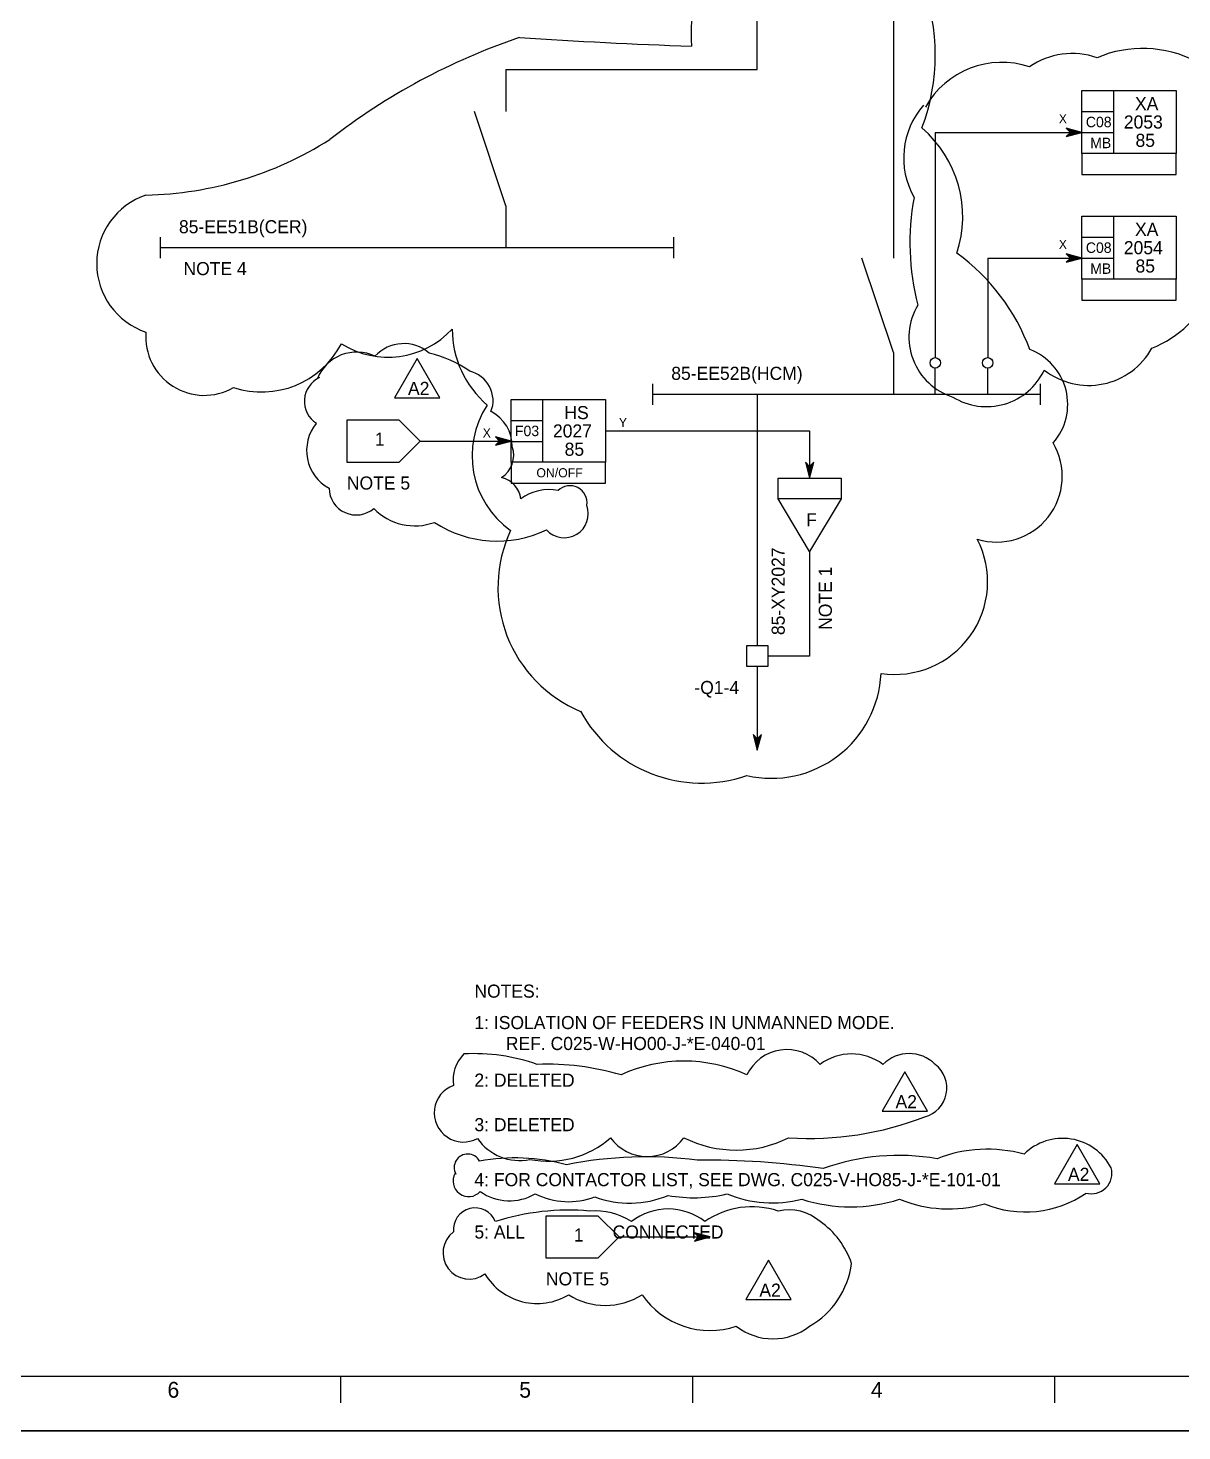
# Model space of a CAD drawing. Extents: x 0 to 841, y 0 to 594.
# Drawn here: x 426.8 to 647.1, y 0 to 267.9 of the extents above; entities that cross this region are included whole.
import ezdxf

# ---------------------------------------------------------------- set-up
doc = ezdxf.new("R2010")
doc.units = 0
for name, color, linetype in [('1', 7, 'Continuous'), ('12', 7, 'Continuous'), ('34', 7, 'Continuous'), ('45', 7, 'Continuous'), ('46', 7, 'Continuous'), ('47', 7, 'Continuous'), ('48', 7, 'Continuous'), ('50', 7, 'Continuous'), ('51', 7, 'Continuous'), ('9', 7, 'Continuous')]:
    doc.layers.add(name, color=color, linetype=linetype)

msp = doc.modelspace()

# ---------------------------------------------------------------- linework, layer by layer
at = {"layer": '1'}
for p, q in [((559.88, 140.13), (559.88, 140.13)), ((648.95, 10.38), (10.33, 10.38)), ((486.46, 10.38), (486.46, 5.35)), ((553.61, 10.38), (553.61, 5.35)), ((622.78, 10.37), (622.78, 5.35))]:
    msp.add_line(p, q, dxfattribs=at)
at = {"layer": '12'}
for p, q in [((566, 260), (566, 432)), ((592, 432), (592, 224)), ((518, 260), (518, 252)), ((518, 260), (566, 260)), ((518, 234), (512, 252)), ((518, 234), (518, 226)), ((452, 228), (452, 224)), ((550, 228), (550, 224)), ((452, 226), (550, 226)), ((592, 206), (586, 224)), ((592, 206), (592, 198)), ((546, 200), (546, 196)), ((620, 200), (620, 196)), ((620, 200), (620, 196)), ((546, 198), (620, 198)), ((566, 198), (566, 150)), ((487.66, 193.05), (487.66, 185.05)), ((497.66, 193.05), (487.66, 193.05)), ((491.66, 193.05), (491.66, 193.05)), ((501.66, 189.05), (497.66, 193.05)), ((497.66, 185.05), (501.66, 189.05)), ((487.66, 185.05), (497.66, 185.05)), ((570, 182), (582, 182)), ((570, 178), (570, 182)), ((582, 182), (582, 178)), ((582, 178), (570, 178)), ((576, 168), (570, 178)), ((582, 178), (576, 168)), ((576, 168), (576, 148)), ((564, 150), (567, 150)), ((564, 146), (564, 150)), ((564, 150), (567, 150)), ((564, 146), (564, 150)), ((567, 150), (568, 150)), ((567, 150), (568, 150)), ((568, 150), (568, 146)), ((568, 150), (568, 146)), ((576, 148), (568, 148)), ((568, 146), (564, 146)), ((568, 146), (564, 146)), ((566, 146), (566, 130)), ((525.66, 41.05), (525.66, 33.05)), ((535.66, 41.05), (525.66, 41.05)), ((529.66, 41.05), (529.66, 41.05)), ((539.66, 37.05), (535.66, 41.05)), ((535.66, 33.05), (539.66, 37.05)), ((525.66, 33.05), (535.66, 33.05))]:
    msp.add_line(p, q, dxfattribs=at)
msp.add_lwpolyline([(0, 594), (841, 594), (841, 0), (0, 0)], close=True, dxfattribs=at)
at = {"layer": '34'}
for p, q in [((566, 132.2), (565.2, 133)), ((565.2, 133), (566, 130)), ((566, 132), (565.4, 132.6)), ((565.4, 132.6), (566, 130.4)), ((566, 131.8), (565.6, 132.2)), ((565.6, 132.2), (566, 130.8)), ((566, 131.6), (565.8, 131.8)), ((565.8, 131.8), (566, 131.2)), ((566, 130), (566.8, 133)), ((566.8, 133), (566, 132.2)), ((566, 130.4), (566.6, 132.6)), ((566.6, 132.6), (566, 132)), ((566, 130.8), (566.4, 132.2)), ((566.4, 132.2), (566, 131.8)), ((566, 131.2), (566.2, 131.8)), ((566.2, 131.8), (566, 131.6))]:
    msp.add_line(p, q, dxfattribs=at)
at = {"layer": '46'}
for p, q in [((628, 248), (625, 248.8)), ((625, 248.8), (625.8, 248)), ((625.8, 248), (625, 247.2)), ((625, 247.2), (628, 248)), ((627.6, 248), (625.4, 248.6)), ((625.4, 248.6), (626, 248)), ((626, 248), (625.4, 247.4)), ((625.4, 247.4), (627.6, 248)), ((627.2, 248), (625.8, 248.4)), ((625.8, 248.4), (626.2, 248)), ((626.2, 248), (625.8, 247.6)), ((625.8, 247.6), (627.2, 248)), ((626.8, 248), (626.2, 248.2)), ((626.2, 248.2), (626.4, 248)), ((626.4, 248), (626.2, 247.8)), ((626.2, 247.8), (626.8, 248)), ((628, 224), (625, 224.8)), ((625, 224.8), (625.8, 224)), ((625.8, 224), (625, 223.2)), ((625, 223.2), (628, 224)), ((627.6, 224), (625.4, 224.6)), ((625.4, 224.6), (626, 224)), ((626, 224), (625.4, 223.4)), ((625.4, 223.4), (627.6, 224)), ((627.2, 224), (625.8, 224.4)), ((625.8, 224.4), (626.2, 224)), ((626.2, 224), (625.8, 223.6)), ((625.8, 223.6), (627.2, 224)), ((626.8, 224), (626.2, 224.2)), ((626.2, 224.2), (626.4, 224)), ((626.4, 224), (626.2, 223.8)), ((626.2, 223.8), (626.8, 224)), ((519, 189.05), (516, 189.85)), ((516, 189.85), (516.8, 189.05)), ((516.8, 189.05), (516, 188.25)), ((516, 188.25), (519, 189.05)), ((518.6, 189.05), (516.4, 189.65)), ((516.4, 189.65), (517, 189.05)), ((517, 189.05), (516.4, 188.45)), ((516.4, 188.45), (518.6, 189.05)), ((518.2, 189.05), (516.8, 189.45)), ((516.8, 189.45), (517.2, 189.05)), ((517.2, 189.05), (516.8, 188.65)), ((516.8, 188.65), (518.2, 189.05)), ((517.8, 189.05), (517.2, 189.25)), ((517.2, 189.25), (517.4, 189.05)), ((517.4, 189.05), (517.2, 188.85)), ((517.2, 188.85), (517.8, 189.05)), ((576, 184.2), (575.2, 185)), ((575.2, 185), (576, 182)), ((576, 182), (576.8, 185)), ((576.8, 185), (576, 184.2)), ((576, 184), (575.4, 184.6)), ((575.4, 184.6), (576, 182.4)), ((576, 183.8), (575.6, 184.2)), ((575.6, 184.2), (576, 182.8)), ((576, 183.6), (575.8, 183.8)), ((575.8, 183.8), (576, 183.2)), ((576, 182.4), (576.6, 184.6)), ((576.6, 184.6), (576, 184)), ((576, 182.8), (576.4, 184.2)), ((576.4, 184.2), (576, 183.8)), ((576, 183.2), (576.2, 183.8)), ((576.2, 183.8), (576, 183.6)), ((557, 37.05), (554, 37.85)), ((554, 37.85), (554.8, 37.05)), ((556.6, 37.05), (554.4, 37.65)), ((554.4, 37.65), (555, 37.05)), ((554.8, 37.05), (554, 36.25)), ((554, 36.25), (557, 37.05)), ((555, 37.05), (554.4, 36.45)), ((554.4, 36.45), (556.6, 37.05)), ((556.2, 37.05), (554.8, 37.45)), ((554.8, 37.45), (555.2, 37.05)), ((555.2, 37.05), (554.8, 36.65)), ((554.8, 36.65), (556.2, 37.05)), ((555.8, 37.05), (555.2, 37.25)), ((555.2, 37.25), (555.4, 37.05)), ((555.4, 37.05), (555.2, 36.85)), ((555.2, 36.85), (555.8, 37.05))]:
    msp.add_line(p, q, dxfattribs=at)
for points in [[(600, 247.99), (600, 205)], [(600, 247.99), (628, 247.99)], [(610, 223.99), (610, 205)], [(610, 223.99), (628, 223.99)], [(537, 191), (576, 191)], [(576, 191), (576, 182)], [(501.66, 189.05), (519, 189.05)], [(539.66, 37.05), (557, 37.05)]]:
    msp.add_lwpolyline(points, dxfattribs=at)
at = {"layer": '47'}
for p, q in [((600, 198), (600, 203)), ((610, 198), (610, 203))]:
    msp.add_line(p, q, dxfattribs=at)
for centre in [(600, 204), (610, 204)]:
    msp.add_circle(centre, 1, dxfattribs=at)
at = {"layer": '48'}
for p, q in [((628, 256), (646, 256)), ((628, 244), (628, 256)), ((634, 256), (634, 244)), ((646, 256), (646, 244)), ((628, 252), (634, 252)), ((628, 248), (634, 248)), ((646, 244), (628, 244)), ((628, 244), (628, 240)), ((646, 240), (646, 244)), ((628, 240), (646, 240)), ((628, 232), (646, 232)), ((628, 220), (628, 232)), ((634, 232), (634, 220)), ((646, 232), (646, 220)), ((628, 228), (634, 228)), ((628, 224), (634, 224)), ((646, 220), (628, 220)), ((628, 220), (628, 216)), ((646, 216), (646, 220)), ((628, 216), (646, 216)), ((519, 197), (537, 197)), ((519, 185), (519, 197)), ((525, 197), (525, 185)), ((537, 197), (537, 185)), ((519, 193), (525, 193)), ((519, 189), (525, 189)), ((537, 185), (519, 185)), ((519, 185), (519, 181)), ((537, 181), (537, 185)), ((519, 181), (537, 181))]:
    msp.add_line(p, q, dxfattribs=at)
at = {"layer": '50'}
for points in [[(501.07, 204.82), (496.74, 197.32), (505.4, 197.32)], [(594.16, 68.59), (589.83, 61.09), (598.49, 61.09)], [(627.08, 54.7), (622.75, 47.2), (631.41, 47.2)], [(568.16, 32.59), (563.83, 25.09), (572.49, 25.09)]]:
    msp.add_lwpolyline(points, close=True, dxfattribs=at)
at = {"layer": '51'}
for centre, radius, start, end in [((585.2, 266.7), 31.84, 147.153, 184.0132), ((560.66, 262.8), 39.33, 339.2596, 20.7404), ((560.52, 148.62), 124.12, 108.7722, 127.8427), ((589.42, 1295.73), 1031.88, 266.17476, 268.00194), ((626.15, 248.83), 14.26, 70.5303, 124.8661), ((639.58, 241.92), 22.13, 62.6783, 113.0783), ((612.7, 244.68), 16.71, 71.5046, 150.7159), ((609.16, 243.13), 15.2, 138.4785, 209.6809), ((447.91, 304.04), 68, 271.1513, 302.4229), ((582.81, 231.88), 22.42, 341.906, 49.2713), ((453.69, 222.96), 13.81, 108.5952, 251.4048), ((642.9, 226.89), 47.75, 169.4877, 194.3942), ((580.85, 192.82), 39.65, 20.2296, 54.0483), ((633.5, 226.45), 21.16, 291.8393, 336.0436), ((606.96, 208.9), 11.99, 149.3184, 252.4829), ((460.41, 208.96), 11.17, 175.3231, 299.9675), ((495.5, 221.8), 16.72, 237.8257, 317.1702), ((526.91, 210.48), 19.15, 180.1495, 229.3886), ((471.36, 215.64), 17.21, 251.8304, 332.3165), ((498.5, 200.21), 7.46, 49.2518, 137.483), ((614.13, 196.08), 11.16, 318.6275, 69.4375), ((629.3, 213.48), 13.79, 231.9154, 331.084), ((489.52, 197.97), 8.08, 64.4575, 158.0544), ((497.79, 183.04), 23.5, 55.5139, 76.2696), ((484.55, 196.65), 5.01, 115.0266, 236.9938), ((509.8, 196.79), 5.76, 338.5025, 77.0013), ((609.78, 207.8), 12.17, 238.083, 334.8398), ((529.1, 186.27), 17.55, 146.5825, 234.4901), ((511.78, 188.04), 7.46, 359.4562, 62.9663), ((488.16, 187.25), 8.2, 140.6938, 241.5585), ((514.39, 186.34), 5.11, 303.3192, 18.6396), ((611.69, 182.32), 12.56, 253.0169, 30.5311), ((489.44, 180.13), 5.19, 180.9928, 310.3129), ((516.16, 177.46), 4.73, 6.6165, 77.3419), ((526.25, 170.81), 8.99, 78.91, 126.847), ((530.23, 177.26), 3.27, 351.6546, 133.5171), ((500.64, 183.82), 10.95, 224.2722, 290.0254), ((529.15, 175.19), 4.6, 222.0692, 20.315), ((516.32, 191.61), 21.66, 236.5811, 295.7886), ((542.15, 161.12), 25.66, 154.9581, 247.3536), ((592.28, 162.2), 17.71, 261.4361, 27.2685), ((568.7, 145.62), 20.97, 257.1131, 357.4352), ((555.39, 150.07), 26.34, 208.6455, 289.134), ((571.67, 64.33), 8.5, 41.8202, 154.44), ((515, 67), 7.07, 135, 188.1301), ((512, 36), 36.06, 70.56, 93.1798), ((526, 21), 49.04, 73.4127, 92.3373), ((552, 42), 28.64, 65.2249, 114.7751), ((584, 62), 10, 53.1301, 126.8699), ((595, 65), 7.07, 45, 135), ((596.5, 65.5), 5.7, 285.2551, 52.125), ((509.91, 60.76), 5.58, 109.9858, 298.7832), ((576, 116.5), 60.63, 266.2174, 291.275), ((520.59, 61.37), 9.71, 214.5085, 281.8887), ((526.17, 69.35), 17.84, 258.4316, 311.5617), ((545, 61), 8.6, 215.5377, 324.4623), ((562, 76), 22.36, 243.4349, 296.5651), ((609.96, 27.41), 26.4, 74.6311, 111.3962), ((624.31, 45.43), 10.45, 27.411, 134.6388), ((510.71, 50.31), 2.58, 28.7421, 208.751), ((519.67, 14.41), 37.74, 74.7495, 100.2264), ((544.67, -22.8), 75.15, 82.4528, 101.5674), ((556.43, -101.13), 152.84, 81.6595, 90.7102), ((593.03, 10.27), 42.36, 80.0662, 109.9092), ((510.92, 47.76), 3, 150.7968, 317.1333), ((629.81, 49.2), 3.91, 254.5966, 15.4193), ((518.71, 53.74), 9.78, 235.1018, 300.125), ((529.97, 57.97), 14.19, 243.4029, 290.7241), ((541.63, 62.45), 18.95, 249.5124, 292.8752), ((553.91, 71.88), 27.34, 259.632, 283.3446), ((568.9, 66.11), 22.56, 247.3993, 284.4272), ((583.85, 73.27), 30.48, 252.1669, 287.8331), ((602.53, 66.94), 24.53, 247.6115, 286.1986), ((617.19, 62.32), 20.49, 247.581, 304.4404), ((512.14, 38.43), 4.16, 22.1663, 185.9061), ((530, -4), 46.17, 85.0303, 107.6501), ((535, 29), 13.04, 57.5288, 94.3987), ((549, 31), 11.4, 52.125, 127.875), ((565, 27), 15.81, 71.5651, 124.6952), ((572, 33), 9.22, 49.3987, 102.5288), ((511, 34), 5, 126.8699, 306.8699), ((569, 27), 15.81, 18.4349, 55.3048), ((524, 36), 11.66, 210.9638, 300.9638), ((568, 34), 16.12, 299.7449, 352.875), ((537, 37), 13.04, 237.5288, 302.4712), ((557, 35), 15.81, 214.6952, 288.4349), ((569, 29), 11.4, 232.125, 307.875)]:
    msp.add_arc(centre, radius, start, end, dxfattribs=at)
at = {"layer": '9'}
msp.add_lwpolyline([(0, 0), (841, 0), (841, 594), (0, 594)], close=True, dxfattribs=at)

# ---------------------------------------------------------------- texts
at = {"layer": '1'}
for s, p in [('6', (453.4, 6.35)), ('5', (520.56, 6.35)), ('4', (587.72, 6.35))]:
    msp.add_text(s, height=3.02, dxfattribs=at).set_placement(p)
at = {"layer": '12'}
for s, p in [('85-EE51B(CER)', (455.59, 228.75)), ('NOTE 4', (456.45, 220.75)), ('85-EE52B(HCM)', (549.59, 200.75)), ('1', (492.99, 188.18)), ('NOTE 5', (487.65, 179.8)), ('F', (575.34, 172.75)), ('-Q1-4', (554, 140.75)), ('NOTES:', (512, 82.75)), ('1: ISOLATION OF FEEDERS IN UNMANNED MODE.', (512, 76.75)), ('REF. C025-W-HO00-J-*E-040-01', (518, 72.75)), ('2: DELETED', (512, 65.75)), ('3: DELETED', (512, 57.25)), ('4: FOR CONTACTOR LIST, SEE DWG. C025-V-HO85-J-*E-101-01', (512, 46.75)), ('5: ALL                  CONNECTED', (512, 36.75)), ('1', (530.99, 36.18)), ('NOTE 5', (525.65, 27.8))]:
    msp.add_text(s, height=2.5, dxfattribs=at).set_placement(p)
for s, p in [('85-XY2027', (571.25, 152)), ('NOTE 1', (580.25, 153))]:
    msp.add_text(s, height=2.5, rotation=90, dxfattribs=at).set_placement(p)
at = {"layer": '45'}
for s, p in [('X', (623.58, 249.74)), ('X', (623.58, 225.74)), ('Y', (539.58, 191.74)), ('X', (513.58, 189.74))]:
    msp.add_text(s, height=1.75, dxfattribs=at).set_placement(p)
at = {"layer": '50'}
for s, height, p in [('XA', 2.5, (638.13, 252.25)), ('C08', 2, (628.75, 249)), ('2053', 2.5, (636, 248.75)), ('MB', 2, (629.58, 245)), ('85', 2.5, (638.23, 245.25)), ('XA', 2.5, (638.13, 228.25)), ('C08', 2, (628.75, 225)), ('2054', 2.5, (636, 224.75)), ('MB', 2, (629.58, 221)), ('85', 2.5, (638.23, 221.25)), ('A2', 2.5, (499.32, 197.87)), ('HS', 2.5, (529.18, 193.25)), ('F03', 2, (519.75, 190)), ('2027', 2.5, (527, 189.75)), ('85', 2.5, (529.23, 186.25)), ('ON/OFF', 1.75, (523.84, 182.13)), ('A2', 2.5, (592.41, 61.64)), ('A2', 2.5, (625.33, 47.76)), ('A2', 2.5, (566.41, 25.64))]:
    msp.add_text(s, height=height, dxfattribs=at).set_placement(p)

doc.saveas('drawing.dxf')
